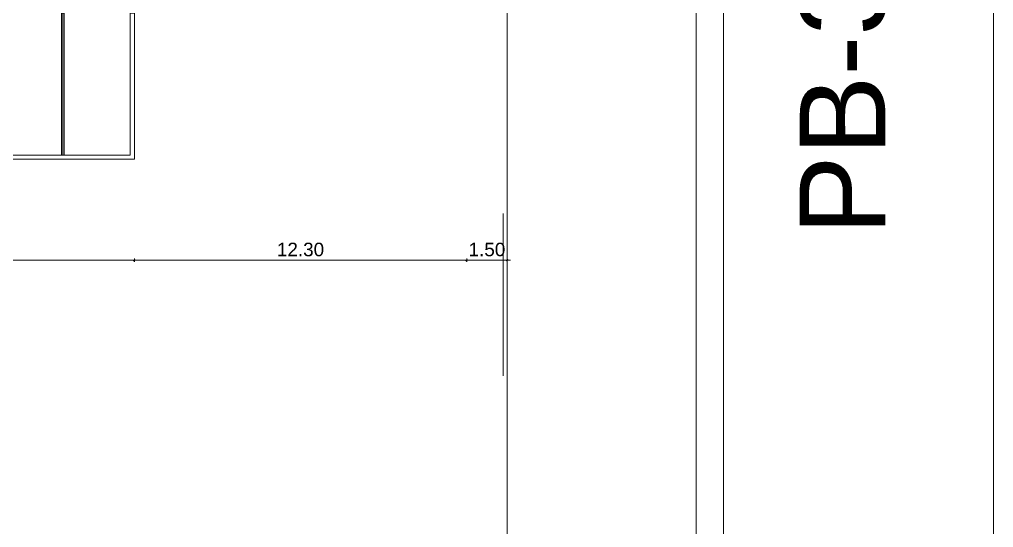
# Model space of a CAD drawing. Header units: metres. Extents: x 149 to 429, y -3 to 162.
# Drawn here: x 381.06 to 417.11, y 67.87 to 86.66 of the extents above; entities that cross this region are included whole.
import ezdxf

# ---------------------------------------------------------------- set-up
doc = ezdxf.new("R2010")
doc.units = ezdxf.units.M
doc.layers.add('1053_ARQ_BASE_MATADOURO_dwg', color=7, linetype='Continuous', lineweight=5, true_color=0x767676)
for name, color, linetype, lineweight in [('A-COTAS', 7, 'Continuous', 9), ('A-ESQ-PORTAS', 7, 'Continuous', 20), ('A-Hachuras', 7, 'Continuous', 5), ('A-TEXTO1', 7, 'Continuous', 5)]:
    doc.layers.add(name, color=color, linetype=linetype, lineweight=lineweight)
doc.styles.add('Arial_6', font='arial.ttf', dxfattribs={"height": 0.5})
doc.styles.add('Arial_9', font='arial.ttf', dxfattribs={"height": 3.169226})

# ---------------------------------------------------------------- blocks, each defined once
blk = doc.blocks.new('1053_ARQ_BASE_MATADOURO_dwg_PU-Tick-4039619-TÉRREO 1_20 - Dependente 2')
at = {"layer": 'A-COTAS', "color": 253, "true_color": 0xaaaaaa}
for p, q in [((1, 0), (-1, 0)), ((-0.5, -0.5), (0.5, 0.5)), ((0, -1), (0, 1))]:
    blk.add_line(p, q, dxfattribs=at)
blk = doc.blocks.new('1053_ARQ_BASE_MATADOURO_dwg_arq geral tgov-4039641-TÉRREO 1_20 - Dependente 2')
at = {"color": 253, "lineweight": 5, "true_color": 0xaaaaaa}
for p, q in [((80.5, -40.422), (80.5, 69.099)), ((69.5, -40.422), (69.5, 36.983)), ((70.5, -40.422), (70.5, 36.552)), ((62.5, -9.706), (62.5, -3.556)), ((62.35, -9.706), (62.35, -3.706))]:
    blk.add_line(p, q, dxfattribs=at)
at = {"color": 253, "lineweight": 5, "true_color": 0xaaaaaa, "flags": 128}
blk.add_lwpolyline([(-62.5, 40), (-62.5, -40), (62.5, -40), (62.5, 40)], close=True, dxfattribs=at)
at = {"layer": 'A-COTAS', "color": 253, "true_color": 0xaaaaaa}
for p, q in [((36.761, -5.433), (48.637, -5.433)), ((61, -5.433), (62.5, -5.433)), ((62.562, -5.433), (62.625, -5.433))]:
    blk.add_line(p, q, dxfattribs=at)
at = {"layer": 'A-COTAS', "color": 253, "true_color": 0xaaaaaa, "flags": 128}
blk.add_lwpolyline([(48.762, -5.433), (60.938, -5.433), (60.875, -5.433)], dxfattribs=at)
at = {"layer": 'A-ESQ-PORTAS', "color": 253, "true_color": 0xaaaaaa, "flags": 128}
blk.add_lwpolyline([(39.849, -1.543), (48.549, -1.543), (48.549, 3.707), (48.699, 3.707), (48.699, 3.557), (48.699, -1.693), (36.699, -1.693)], dxfattribs=at)
at = {"layer": 'A-Hachuras', "color": 253, "true_color": 0xaaaaaa, "flags": 128}
for points in [[(41.049, 3.707), (41.049, -1.543), (43.549, -1.543), (43.549, 3.707), (43.549, -1.543), (46.049, -1.543), (46.049, 3.707)], [(45.999, -1.543), (45.999, 3.707), (46.099, 3.707), (46.099, -1.543)], [(48.549, 3.707), (48.549, -1.543), (46.049, -1.543), (46.049, 3.707)]]:
    blk.add_lwpolyline(points, dxfattribs=at)
at = {"xscale": 0.0625, "yscale": 0.0625, "zscale": 0.0625}
for p in [(48.699, -5.433), (61, -5.433), (61, -5.433)]:
    blk.add_blockref('1053_ARQ_BASE_MATADOURO_dwg_PU-Tick-4039619-TÉRREO 1_20 - Dependente 2', p, dxfattribs=at)
at = {"xscale": 0.0625, "yscale": 0.0625, "zscale": 0.0625, "rotation": 180}
for p in [(48.699, -5.433), (62.5, -5.433)]:
    blk.add_blockref('1053_ARQ_BASE_MATADOURO_dwg_PU-Tick-4039619-TÉRREO 1_20 - Dependente 2', p, dxfattribs=at)
at = {"layer": 'A-COTAS', "char_height": 0.5, "attachment_point": 2, "line_spacing_factor": 0.941778, "style": 'Arial_6'}
for s, insert, width in [('12.30', (54.85, -4.784), 2.0932), ('1.50', (61.75, -4.784), 1.62805)]:
    blk.add_mtext(s, dxfattribs=dict(at, insert=insert, width=width))
at = {"layer": 'A-TEXTO1', "insert": (73.327, -4.51), "char_height": 3.1692, "width": 17.62932, "attachment_point": 1, "rotation": 90.0078, "line_spacing_factor": 0.941778, "style": 'Arial_9'}
blk.add_mtext('PB-366', dxfattribs=at)
blk = doc.blocks.new('1053_ARQ_BASE_MATADOURO_dwg-3625622-TÉRREO 1_20 - Dependente 2')
blk.add_blockref('1053_ARQ_BASE_MATADOURO_dwg_arq geral tgov-4039641-TÉRREO 1_20 - Dependente 2', (130.21, 83.186))

msp = doc.modelspace()

# ---------------------------------------------------------------- block references
at = {"layer": '1053_ARQ_BASE_MATADOURO_dwg', "color": 253, "true_color": 0xaaaaaa}
msp.add_blockref('1053_ARQ_BASE_MATADOURO_dwg-3625622-TÉRREO 1_20 - Dependente 2', (206.405, 0), dxfattribs=at)

doc.saveas('drawing.dxf')
